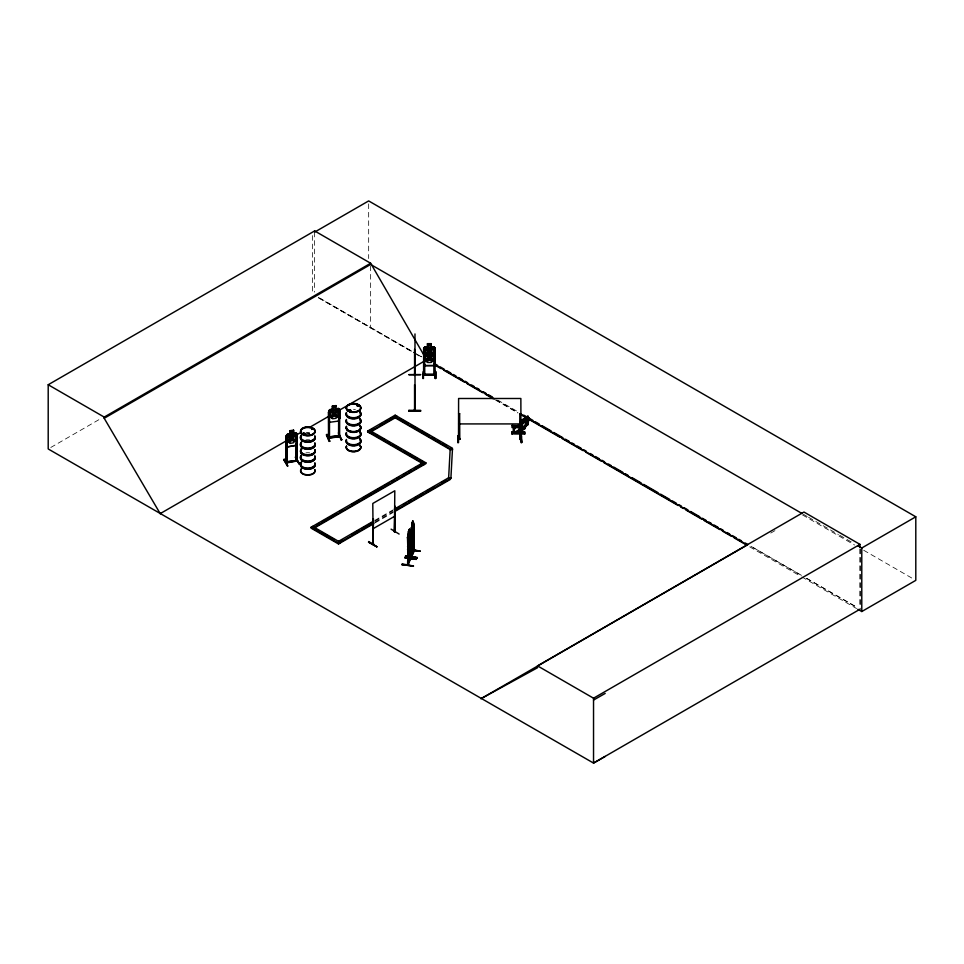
<?xml version="1.0" encoding="UTF-8"?>
<svg xmlns="http://www.w3.org/2000/svg" width="964" height="964" viewBox="0 0 964 964"><rect width="100%" height="100%" fill="white"/><g stroke="black" fill="none" stroke-linecap="round" stroke-linejoin="round"><path stroke-width="0.72" stroke-dasharray="4.82 3.62" d="M50.803 447.465L101.449 418.219M374.791 520.403L392.914 509.944M374.791 521.199L392.914 510.739M375.104 522.078L393.228 511.619M375.104 522.874L393.228 512.414M770.766 533.068L775.972 530.055M318.337 297.502L416.219 353.788L318.554 297.382M801.47 575.351L750.57 546.082L801.361 575.412M806.687 578.352L857.574 607.621M803.337 514.258L807.242 516.511M808.531 517.258L838.403 534.502M839.704 535.249L852.682 542.744M802.47 514.921L854.574 545.009M863.696 550.263L913.197 578.846M497.677 400.072L518.536 412.122M806.567 578.424L857.37 607.742M495.749 399.686L517.909 412.484M318.554 297.912L413.64 352.812M414.942 353.559L421.449 357.331M495.713 400.193L517.861 412.978M749.739 546.865L800.554 576.195M801.855 576.942L856.562 608.537M860.189 549.106L860.189 609.128M859.972 548.805L859.972 607.778M370.646 265.944L370.646 327.989M368.67 203.874L368.67 258.557M314.638 232.107L314.638 292.128M312.444 235.602L312.444 294.116M353.511 409.326A7.266 4.193 0 0 1 355.391 409.471M305.937 439.909A7.266 4.193 0 0 1 309.697 439.909M305.901 433.234A7.387 4.266 0 0 1 309.733 433.234M305.937 432.896A7.266 4.193 0 0 1 309.697 432.896M307.817 433.451A7.387 4.266 0 0 1 309.733 433.595M305.937 452.875A7.266 4.193 0 0 1 309.697 452.875M421.437 356.801L417.52 354.547L421.449 356.788"/><path stroke-width="1.45" d="M408.929 374.598L420.605 374.562M407.965 563.518L407.664 565.181L407.977 535.984L407.435 537.828L409.314 529.308L409.314 532.429L409.941 530.971L410.363 531.429L410.399 558.626M410.483 558.746L408.085 565.169L408.338 539.153L407.688 539.695L408.338 539.153M410.025 559.301L410.76 533.333L410.122 533.863L410.76 533.333M410.086 558.289L410.399 557.698M411.086 556.879C419.448 540.647 408.628 558.385 411.905 555.589M411.845 556.505L411.544 557.084L411.483 528.585C413.484 509.149 414.026 532.755 411.941 535.851L411.483 534.418M413.52 551.059L414.351 549.697L413.58 550.143M414.279 550.685L411.568 557.023L411.821 531.007L411.17 531.55L411.821 531.007M450.2 448.802L450.2 449.598L451.815 447.874L450.2 448.802L448.597 478.566L448.597 477.77L450.875 477.807L450.875 478.602L452.478 448.838L450.2 448.802L395.168 417.026L395.168 417.822L450.2 449.598L452.478 449.634L452.478 448.838M407.664 546.251L407.844 548.612C417.231 519.403 402.036 565.217 409.929 543.515L407.844 548.612L407.507 537.804M410.23 539.792L409.917 543.563M512.029 425.437L513.499 426.016L513.499 427.57L511.992 427.522L512.029 425.437L519.548 425.642M513.017 431.86L511.8 432.318L524.826 432.125L514.198 431.836M514.198 433.39L524.826 433.68L511.8 433.872L513.017 433.414M513.137 431.956L513.499 426.016M514.318 431.944L514.668 426.04L520.09 426.184M519.813 424.943L514.812 427.715L527.826 418.882L528.079 419.581L527.826 418.882M515.101 428.004L514.848 427.305M522.163 428.281L519.367 429.51L520.958 420.641L527.874 416.135L528.682 417.822L528.2 423.75L528.682 417.822M519.463 429.414L519.945 423.521L521.102 420.75M522.175 430.438L522.355 428.233M524.838 428.57L525.019 426.353L526.549 424.666L526.886 420.545L525.561 419.738L522.813 421.521L521.199 424.244L520.861 428.365L522.271 428.149L522.066 430.583L525.006 428.655L525.115 426.365L528.115 423.666M525.561 427.353L525.513 426.341M514.427 432.703L527.404 424.281L527.657 424.991L525.296 426.522M527.657 424.991L527.404 424.281M402.036 564.759L413.532 566.001L402.181 563.904L402.036 564.784M402.157 564.386L413.387 566.302M405.519 556.638L405.663 555.746L417.014 557.855L405.519 556.614L416.87 558.156M413.58 551.215L413.604 525.717L414.243 525.187L413.966 551.263L413.423 522.825L411.279 540.455L413.568 535.382M409.748 532.574L409.748 538.418L408.459 543.997L407.965 542.563M409.748 538.418L408.423 543.997L408.013 542.563M429.378 352.342C428.679 352.137 436.439 359.849 430.173 351.498C435.824 346.269 429.956 347.04 429.221 351.029C428.438 346.522 423.196 346.823 428.594 351.474C423.015 356.475 428.317 356.427 429.39 352.197M368.537 542.142L368.754 541.539L377.032 546.817L368.549 542.13L376.816 546.901M407.664 537.852L407.76 535.972M411.11 529.706L411.315 527.826M410.797 558.686L410.218 557.819M408.013 536.731L408.387 531.453M415.098 375.333C414.243 375.237 414.906 375.189 415.014 373.887M414.556 384.72L414.568 410.821L414.966 409.134M414.52 410.158L415.038 410.797L415.086 409.278M303.612 433.921C303.503 433.836 304.467 434.041 303.756 433.342M304.359 433.173L304.311 433.921M305.01 433.788L303.66 434.523L303.045 433.475M312.372 428.739C311.746 428.956 312.047 429.354 312.722 429.281M350.45 410.158L349.378 410.953L348.751 410.062M350.703 410.363C348.016 412.459 349.209 409.061 350.053 409.76M358.415 405.675L357.186 405.856M357.981 405.229L357.536 405.856L358.21 405.892M358.138 405.711L357.391 405.892M357.222 405.663L358.114 406.085L358.018 405.29M417.014 557.337L405.651 555.83M416.978 557.879L405.651 556.18L417.014 557.855M285.91 462.756L297.057 460.756M414.508 409.278L414.978 409.893L414.436 409.278M415.038 410.676L414.978 333.93M295.888 445.356L297.069 442.054M338.484 420.991L339.822 417.725L338.569 421.075L329.808 422.256L328.664 419.304M409.459 529.32L408.459 531.489L409.435 529.32L409.411 532.634L410.049 531.116M409.423 529.501L408.616 532.694L409.134 531.405M407.868 536.044L410.062 530.983L410.098 559.349M407.989 536.068L408.591 534.634M408.459 535.659L409.302 533.646L408.459 541.491L408.459 535.659L409.278 533.658M414.243 525.187L413.604 525.717M404.916 557.867L416.424 559.084L405.061 557.469M407.603 565.024L408.387 534.586M413.58 550.552L411.845 555.698M407.688 565.109L410.218 558.746M416.412 559.048L404.94 557.722M419.906 550.938L408.399 549.721L419.894 550.902M435.138 356.294L433.824 359.476L435.005 356.282M435.005 362.44L433.728 365.477L424.919 365.525L423.774 362.512L423.774 347.944L424.871 346.787L427.606 346.895M423.642 362.609L424.835 365.705L433.824 365.645L435.138 362.536L435.138 347.896L433.788 346.787L435.138 347.968M412.038 523.332L412.954 521.175M412.098 523.5L412.652 522.211M412.098 524.549L412.652 523.259M407.808 536.044L409.941 530.971M411.327 527.898L413.58 522.85M412.797 525.513C409.917 533.972 413.243 537.093 412.773 525.501M408.423 541.491L409.278 539.491M411.279 540.455L413.448 535.369M326.447 434.848L329.724 441.355L327.073 434.258L326.447 434.872L329.086 441.44M328.35 437.957L339.605 436.451C339.858 434.318 337.822 437.945 338.593 435.933M338.46 435.668L328.375 436.993L338.46 435.933M423.377 371.248L423.461 378.478L422.81 378.478L423.461 371.743M458.442 435.342L457.924 442.548M458.43 442.127L457.864 442.621L457.792 435.849L458.442 435.873M411.279 555.505L411.905 556.517M410.664 559.289L410.519 533.923M394.674 531.598L394.806 506.208L394.397 531.875L395.132 531.767M349.474 410.086L350.257 409.953M295.936 460.949L297.141 461.033M295.996 460.298L297.069 460.069M413.797 550.564L413.881 549.552M408.134 565.145L408.085 539.744M415.038 374.526L415.098 373.936M328.471 437.017L328.591 438.234L339.702 436.68M329.567 437.138L329.495 438.114L329.495 412.387L328.471 412.52L328.7 438.186M293.574 433.27L293.574 430.137L289.875 430.727L289.911 433.921L287.38 434.306L286.212 435.632L286.091 463.009L286.031 437.319L287.164 437.355L287.272 462.756L286.2 462.973L297.177 460.973L297.177 460.045M286.38 435.716L287.38 434.306M332.508 406.254L332.508 409.387L330.652 410.676L330.652 416.52L332.508 418.762L335.99 418.304L337.858 415.544L337.858 409.712L335.99 408.917L336.087 405.603L332.363 406.097L332.484 409.314L329.821 409.567L328.664 410.917L328.567 438.174M339.605 436.764L339.702 409.387L338.484 408.579L329.905 409.736L328.784 410.941L328.784 419.268M458.478 438.198L459.78 438.692M458.478 439.126L459.78 439.355L458.515 439.391L458.599 398.493L520.861 398.493L520.982 439.355L520.982 438.198L519.692 438.704M423.461 374.068L424.714 374.032L424.75 375.225L424.63 349.571M423.461 374.996L435.126 374.996M304.455 433.86L303.431 433.258M311.878 428.703L311.649 429.45M350.45 410.929L350.45 410.363M458.599 439.126L459.78 439.355L459.647 413.701L458.599 413.713L459.647 413.701M458.515 438.463L459.527 438.126L459.744 439.09M520.982 438.427L519.716 438.475M423.582 374.068L424.63 374.068M435.005 349.571L433.957 349.571L433.836 375.225L433.836 374.068L435.126 374.068M435.126 374.297L423.461 374.297M521.042 420.714L527.959 416.219L528.585 417.894M514.812 427.715L527.79 419.292M515.125 427.594L519.849 424.522M515.571 432.354L527.694 424.57M515.861 432.643L521.753 428.811M373.164 518.704L373.092 544.539L373.454 518.861M394.686 532.032L395.095 506.377M391.083 529.152L399.132 534.056M373.128 543.588L373.164 544.503M605.199 756.439L593.535 763.078L48.2 448.959L48.2 384.744L314.638 230.926L370.646 263.256L423.63 354.644M48.2 384.744L104.208 417.087L370.646 263.256M160.843 513.27L160.205 513.631L104.208 418.28L370.646 264.449L802.036 513.511M160.205 513.631L287.224 440.295M296.346 435.029L301.563 432.017M309.384 427.498L328.929 416.219M339.352 410.206L424.052 361.307M367.658 431.065L424.293 463.756L424.293 464.552L367.658 431.86L367.658 431.065L395.168 415.171L451.815 447.874M367.658 431.86L372.658 428.968M380.165 424.63L382.66 423.196M385.166 421.75L387.673 420.304M390.167 418.858L395.168 415.966L395.168 415.171M395.529 417.617L369.26 432.788L369.26 431.993L396.782 416.099L396.782 416.894M373.803 523.621L338.533 543.985L311.023 528.103L311.023 527.308L422.69 462.841L420.099 465.13M316.505 524.934L319.096 523.44M321.687 521.946L325.567 519.704M328.158 518.198L330.748 516.704M333.339 515.21L335.93 513.716M339.81 511.474L342.401 509.98M351.474 504.75L359.235 500.256M363.127 498.014L370.887 493.532M373.478 492.038L382.551 486.808M385.142 485.314L389.022 483.072M391.613 481.566L394.204 480.072M396.794 478.578L399.385 477.084M403.265 474.842L405.856 473.348M408.447 471.854L411.038 470.36M414.918 468.118L417.508 466.624M425.895 462.841L314.228 527.308L314.228 528.103L425.895 463.624L425.895 462.841L370.863 431.065L373.43 433.33M338.533 541.334L373.502 521.15M394.216 509.197L448.597 477.795L450.2 478.722L450.2 479.518L394.529 511.667M339.834 541.382L342.413 539.888M351.486 534.659L359.247 530.176M361.837 528.682L370.911 523.44M396.807 508.498L399.397 506.992M403.277 504.75L405.868 503.256M408.459 501.762L411.05 500.268M414.93 498.027L417.52 496.532M420.111 495.038L422.702 493.544M426.582 491.303L434.354 486.808M442.127 482.325L446.007 480.084M311.023 527.308L338.533 543.19L373.803 522.825M394.529 510.872L450.2 478.722M372.791 528.887L394.806 516.186M481.518 698.406L537.526 667.727L537.526 665.871L803.964 512.041L859.972 544.383L859.972 547.323M480.891 698.767L747.341 544.937L520.512 413.99M537.526 665.871L593.535 698.213L859.972 544.383M857.876 545.745L861.78 547.998L915.8 516.8L915.8 580.352L861.78 611.538L857.864 609.284M859.972 609.248L593.535 763.078L593.535 698.213M593.535 700.057L605.199 693.417M427.606 353.101L425.69 354.162L425.69 359.994L427.606 362.488L431.173 362.464L433.089 359.958L433.089 354.113L431.173 353.089L433.788 352.969L435.138 354.137M326.917 434.74L329.724 441.355M350.221 410.471L349.101 410.471M312.191 428.631L311.83 429.281M303.154 433.426L303.961 433.173M304.479 434.306L304.937 433.559M286.127 461.756L295.948 460.539L286.284 462.045M287.236 462.816L287.043 444.609M338.677 435.608L339.726 435.499L339.605 436.451M304.359 433.969L303.564 433.969M293.574 430.137L293.442 433.39L295.9 432.776L297.225 433.716L297.225 442.115L295.972 445.452L287.38 446.995L286.26 444.091M287.477 434.463L295.888 432.957M296.056 435.764L297.069 435.583L295.936 435.535L295.996 461.226L295.936 444.5M287.164 437.355L286.031 437.319M287.441 446.802L295.852 445.296M296.008 457.538L295.466 457.153M296.948 459.852L296.213 460.298M295.538 457.551L299.479 463.973L296.008 457.514M336.123 405.663L332.363 406.097M335.966 408.844L338.509 408.399L339.846 409.399L339.846 417.798M329.592 412.616L328.471 412.52M338.581 411.17L339.605 411.026M341.087 439.825L341.726 439.717L341.087 439.825L338.605 433.173M520.861 438.198L519.933 438.512M520.741 439.391L519.716 439.403L519.813 413.713L520.861 413.713L519.813 413.713M433.993 374.044L435.005 374.068M433.993 375.249L435.053 375.273L423.461 375.225M296.792 460.732L297.069 433.704M286.886 462.503L287.152 461.611M349.655 409.76L348.86 410.001L349.161 410.76M296.105 460.274L296.213 461.226M296.816 460.756L296.948 435.354M431.306 349.92L427.474 349.872L427.474 353.077L424.871 353.017L423.642 354.222L424.919 353.125L433.788 353.041L435.005 354.174M414.568 349.378L414.58 375.478M408.929 374.743L420.605 374.707M408.941 410.303L420.605 410.351L420.617 411.17L408.941 411.206L408.941 410.399M408.941 410.833L420.605 410.821L408.941 410.809M520.946 435.342L521.669 442.584L521.018 442.609L520.946 435.342L521.669 442.609L521.596 435.849M520.982 439.126L519.813 439.367L519.933 438.138M427.474 346.871L427.474 343.666L431.306 343.666L431.173 346.968L433.089 348.016L433.089 353.848L431.173 356.355L427.606 356.355L425.69 353.848L425.69 348.016L427.606 346.968L427.606 343.774M427.474 343.738L431.306 343.738M431.173 346.895L433.788 346.871M424.919 346.968L433.728 346.968M423.582 349.812L424.63 349.812M433.957 349.812L435.005 349.812M424.919 359.307L433.728 359.307M423.642 356.294L424.823 359.476L433.824 359.403M435.126 371.743L435.776 371.718L435.776 378.478L435.126 378.478L435.005 347.944M424.75 374.562L433.836 374.562M423.642 347.908L423.582 375.285L424.509 375.261M458.599 423.919L520.861 423.919M520.09 427.751L514.668 427.594L514.668 426.04M458.635 438.463L458.719 439.391M349.655 409.808L349.944 409.833A7.278 4.205 0 0 0 348.366 410.543A7.278 4.205 0 0 1 351.631 403.567A7.278 4.205 0 0 1 360.548 408.724A7.278 4.205 0 0 1 348.366 410.604M519.367 429.51L527.2 425.148M329.616 437.789L329.616 436.861M408.399 549.191L419.75 551.3M419.774 551.155L408.423 549.576M411.845 556.457L411.423 530.959M404.928 557.325L416.267 559.445M413.869 523.283L413.436 535.418M408.218 534.899L410.013 542.744M298.961 463.973L295.382 457.117M414.52 374.526L414.568 373.875L414.472 374.478M373.201 544.094L372.791 503.473L394.806 490.76L394.445 531.851M435.21 371.248L435.294 378.418M435.728 371.67L435.728 378.418M293.442 433.39L295.273 434.113L295.273 439.946L293.442 442.777L290.031 443.392L288.2 441.223L288.2 435.379L290.031 434.005L289.875 430.727M350.004 409.808L350.751 410.303M303.612 434.246L302.913 433.788M414.966 410.062L415.098 410.676M915.8 516.8L368.67 200.922L314.638 232.107L314.638 230.926M435.101 363.946L437.704 365.452M440.319 366.959L444.223 369.224M446.838 370.73L450.742 372.984M453.345 374.49L455.96 375.996M458.563 377.502L462.479 379.756M465.082 381.262L467.685 382.768M471.601 385.022L474.204 386.528M476.819 388.034L479.421 389.54M483.338 391.794L485.94 393.3M488.543 394.806L492.459 397.072M523.741 415.135L526.356 416.641M528.959 418.135L532.875 420.4M535.478 421.907L539.382 424.16M541.997 425.666L551.119 430.932M553.722 432.438L562.856 437.704M565.458 439.21L569.375 441.476M571.977 442.982L574.58 444.476M577.195 445.983L581.099 448.248M583.714 449.754L586.317 451.26M590.233 453.514L592.836 455.02M595.439 456.526L599.355 458.78M601.958 460.286L604.573 461.792M608.477 464.046L611.08 465.552M613.694 467.058L622.816 472.324M625.419 473.83L628.034 475.336M631.938 477.602L641.072 482.868M643.675 484.374L658.014 492.652M660.617 494.158L669.751 499.424M672.354 500.931L676.27 503.184M678.873 504.69L681.476 506.196M684.091 507.703L687.995 509.956M690.61 511.462L699.731 516.728M702.334 518.234L706.251 520.5M708.853 522.006L711.456 523.512M714.071 525.006L717.975 527.272M720.59 528.778L723.193 530.284M727.109 532.538L729.712 534.044M732.315 535.55L736.231 537.804M738.834 539.31L741.449 540.816M745.353 543.069L747.968 544.576M434.475 364.308L494.436 398.939M435.788 365.597L440.994 368.609M443.597 370.116L464.443 382.142M467.046 383.648L482.687 392.673M485.29 394.18L493.11 398.686M520.464 414.484L559.542 437.053M562.145 438.56L582.991 450.586M585.594 452.092L601.235 461.117M603.838 462.624L678.09 505.498M680.692 507.004L683.307 508.498M685.91 510.004L701.539 519.03M704.142 520.536L719.783 529.561M722.385 531.068L731.507 536.333M734.11 537.84L747.136 545.359M399.337 418.376L408.29 423.545M410.857 425.028L418.533 429.462M421.099 430.932L423.654 432.414M426.209 433.896L428.775 435.367M432.607 437.584L435.174 439.066M437.728 440.536L440.295 442.018M442.85 443.5L446.694 445.717M375.984 434.812L378.539 436.294M381.105 437.764L384.949 439.982M387.504 441.464L390.058 442.934M392.625 444.416L401.578 449.586M404.145 451.068L411.821 455.502M414.375 456.984L416.942 458.454M419.497 459.936L422.063 461.407M316.373 529.344L318.879 530.79M321.373 532.224L333.881 539.454M373.49 543.335L373.49 544.262M341.726 439.741L338.448 432.728L341.256 439.741M411.423 540.479L411.026 529.658M407.627 546.154L407.929 548.468M407.688 546.166L407.965 548.624M458.418 435.342L458.515 442.609M861.78 547.998L861.78 611.538M524.826 432.125L524.79 434.222M511.848 431.824L511.8 433.872M434.885 373.996L434.885 375.297M423.702 373.996L423.702 375.297M412.833 521.163L412.797 524.464M412.062 523.356L412.062 526.489M411.146 529.67L411.146 557.035M340.135 543.057L340.135 542.262L312.625 526.38L312.625 527.175M338.665 411.399L338.557 436.825M338.533 543.19L338.533 543.985M286.344 435.644L286.38 444.043M104.208 417.087L104.208 418.28M359.837 425.245A7.29 4.218 0 0 1 354.463 431.535A7.29 4.218 0 0 1 346.462 426.269M359.909 412.158A7.387 4.266 0 0 1 354.475 418.521A7.387 4.266 0 0 1 346.377 413.182M348.293 411.279A7.387 4.266 0 0 1 349.824 410.604M359.909 411.797A7.387 4.266 0 0 1 354.475 418.159A7.387 4.266 0 0 1 346.377 412.821M348.293 410.917A7.387 4.266 0 0 1 349.824 410.242M359.825 411.423A7.278 4.205 0 0 1 354.463 417.689A7.278 4.205 0 0 1 346.486 412.435M359.825 412.592A7.278 4.205 0 0 1 354.463 418.87A7.278 4.205 0 0 1 346.486 413.604M359.813 419.617A7.266 4.193 0 0 1 354.463 425.871A7.266 4.193 0 0 1 346.498 420.629M359.909 419.171A7.387 4.266 0 0 1 354.475 425.534A7.387 4.266 0 0 1 346.377 420.196M359.909 418.81A7.387 4.266 0 0 1 354.475 425.172A7.387 4.266 0 0 1 346.377 419.834M359.825 418.436A7.278 4.205 0 0 1 354.463 424.702A7.278 4.205 0 0 1 346.486 419.448M359.825 425.486A7.278 4.205 0 0 1 354.463 431.752A7.278 4.205 0 0 1 346.486 426.498M359.813 426.136A7.266 4.193 0 0 1 354.463 432.39A7.266 4.193 0 0 1 346.498 427.148M359.837 445.235A7.29 4.218 0 0 1 354.463 451.526A7.29 4.218 0 0 1 346.462 446.26M359.789 445.067A7.254 4.181 0 0 1 354.463 451.321A7.254 4.181 0 0 1 346.51 446.079M359.837 425.775A7.29 4.218 0 0 1 354.463 432.053A7.29 4.218 0 0 1 346.462 426.787M359.825 432.583A7.278 4.205 0 0 1 354.463 438.861A7.278 4.205 0 0 1 346.486 433.595M359.825 431.414A7.278 4.205 0 0 1 354.463 437.68A7.278 4.205 0 0 1 346.486 432.426M359.813 439.608A7.266 4.193 0 0 1 354.463 445.862A7.266 4.193 0 0 1 346.498 440.62M359.909 439.162A7.387 4.266 0 0 1 354.475 445.525A7.387 4.266 0 0 1 346.377 440.187M359.909 438.801A7.387 4.266 0 0 1 354.475 445.163A7.387 4.266 0 0 1 346.377 439.825M359.813 438.427A7.266 4.193 0 0 1 354.463 444.681A7.266 4.193 0 0 1 346.498 439.439M359.909 432.149A7.387 4.266 0 0 1 354.475 438.512A7.387 4.266 0 0 1 346.377 433.173M359.909 431.788A7.387 4.266 0 0 1 354.475 438.15A7.387 4.266 0 0 1 346.377 432.812M359.825 445.476A7.278 4.205 0 0 1 354.463 451.742A7.278 4.205 0 0 1 346.486 446.489M314.951 443.621A7.387 4.266 0 0 1 306.853 448.947A7.387 4.266 0 0 1 301.419 442.597M314.83 444.043A7.266 4.193 0 0 1 306.865 449.296A7.266 4.193 0 0 1 301.527 443.03M314.818 449.513A7.254 4.181 0 0 1 306.865 454.743A7.254 4.181 0 0 1 301.539 448.501M301.527 448.923A7.266 4.193 0 0 0 306.865 455.177A7.254 4.181 0 0 0 314.818 449.971A7.266 4.193 0 0 1 306.865 455.177A7.254 4.181 0 0 1 301.539 448.959M314.951 436.608A7.387 4.266 0 0 1 306.853 441.934A7.387 4.266 0 0 1 301.419 435.583M314.83 442.874A7.266 4.193 0 0 1 306.865 448.115A7.266 4.193 0 0 1 301.527 441.861M314.83 437.029A7.266 4.193 0 0 1 306.865 442.283A7.266 4.193 0 0 1 301.527 436.017M314.951 443.259A7.387 4.266 0 0 1 306.853 448.585A7.387 4.266 0 0 1 301.419 442.235M314.951 436.246A7.387 4.266 0 0 1 306.853 441.572A7.387 4.266 0 0 1 301.419 435.222M314.83 435.861A7.266 4.193 0 0 1 306.865 441.102A7.266 4.193 0 0 1 301.527 434.848M314.951 463.612A7.387 4.266 0 0 1 306.853 468.938A7.387 4.266 0 0 1 301.419 462.587M314.83 464.033A7.266 4.193 0 0 1 306.865 469.287A7.266 4.193 0 0 1 301.527 463.021M314.818 469.528A7.254 4.181 0 0 1 306.865 474.758A7.254 4.181 0 0 1 301.539 468.516M314.806 450.574A7.242 4.181 0 0 1 306.877 455.791A7.242 4.181 0 0 1 301.551 449.561M314.83 469.902A7.266 4.193 0 0 1 306.865 475.144A7.266 4.193 0 0 1 301.527 468.89M314.867 450.2A7.29 4.218 0 0 1 306.865 455.466A7.29 4.218 0 0 1 301.503 449.188M314.951 456.599A7.387 4.266 0 0 1 306.853 461.925A7.387 4.266 0 0 1 301.419 455.574M314.83 462.865A7.266 4.193 0 0 1 306.865 468.106A7.266 4.193 0 0 1 301.527 461.852M314.83 457.02A7.266 4.193 0 0 1 306.865 462.274A7.266 4.193 0 0 1 301.527 456.008M314.951 463.25A7.387 4.266 0 0 1 306.853 468.576A7.387 4.266 0 0 1 301.419 462.226M314.951 456.237A7.387 4.266 0 0 1 306.853 461.563A7.387 4.266 0 0 1 301.419 455.213M314.83 455.852A7.266 4.193 0 0 1 306.865 461.093A7.266 4.193 0 0 1 301.527 454.839M408.302 536.466L408.278 543.829L409.049 538.936C410.363 546.696 409.772 523.283 409.061 537.502L408.567 535.803L408.302 536.466M522.669 423.292L522.331 427.413L525.079 425.618L525.416 421.497L522.669 423.292M522.669 428.932L522.609 429.667L524.44 427.787L522.669 428.932M294.888 441.247L293.719 441.56L291.706 438.897C290.441 443.657 285.73 444.018 290.923 438.355C286.127 434.921 290.188 433.306 291.646 437.511C292.899 432.981 297.478 432.667 292.429 438.102L294.888 441.247M337.484 416.834L336.207 417.014L334.231 414.351C332.929 419.063 328.146 419.195 333.436 413.761C328.519 410.098 332.713 408.712 334.171 412.966C335.472 408.471 340.111 408.375 334.978 413.58L337.484 416.834M432.74 361.392L431.511 361.5L429.402 358.488C428.016 363.091 423.184 362.512 428.594 357.801C423.497 353.439 427.92 352.728 429.342 357.09C430.727 352.728 435.415 353.318 430.173 357.825L432.74 361.392M283.633 459.708L287.706 466.082L284.235 459.117L283.669 459.683M284.163 459.527L287.561 466.046L284.163 459.527M292.839 430.896L290.646 431.294L290.646 432.33L292.839 431.944L292.839 430.896M293.442 434.439L290.031 435.053L290.031 440.885L293.442 440.271L293.442 434.439M335.376 406.398L333.134 406.7L333.134 407.736L335.376 407.435L335.376 406.398M335.99 409.965L332.508 410.423L332.508 416.267L335.99 415.797L335.99 409.965M430.534 350.486L428.245 350.498L428.245 351.535L430.534 351.523L430.534 350.486M431.173 354.125L427.606 354.149L427.606 359.982L431.173 359.97L431.173 354.125M430.534 344.365L428.245 344.365L428.245 345.401L430.534 345.401L430.534 344.365M431.173 348.016L427.606 348.016L427.606 353.848L431.173 353.848L431.173 348.016M349.884 411.869A7.266 4.193 0 0 0 360.777 408.242A7.266 4.193 0 0 0 349.884 404.603A7.266 4.193 0 0 0 349.884 411.869M349.872 411.544A7.29 4.218 0 0 0 360.813 407.893A7.29 4.218 0 0 0 349.872 404.241A7.29 4.218 0 0 0 349.872 411.544M304.19 434.692A7.254 4.181 0 0 0 315.071 431.065A7.254 4.181 0 0 0 304.19 427.438A7.254 4.181 0 0 0 304.19 434.692M304.19 435.294A7.254 4.181 0 0 0 315.071 431.667A7.254 4.181 0 0 0 304.19 428.052A7.254 4.181 0 0 0 304.19 435.294M302.66 434.282A7.29 4.218 0 0 0 314.867 432.39A7.29 4.218 0 0 0 305.925 427.233A7.29 4.218 0 0 0 302.66 434.282"/></g></svg>
